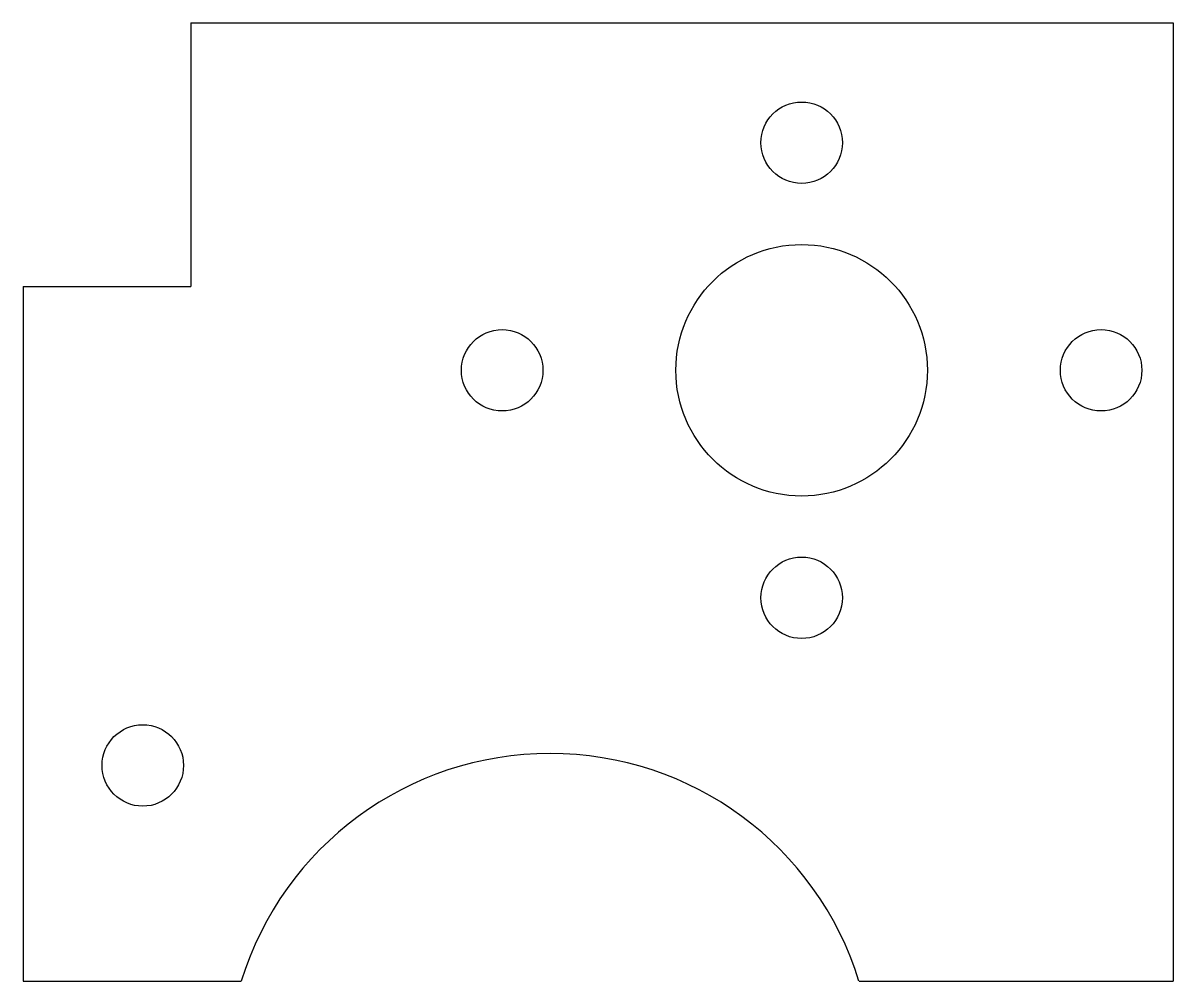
# Model space of a CAD drawing. Header units: millimetres. Extents: x -24 to 24, y -20 to 20.
import ezdxf

# ---------------------------------------------------------------- set-up
doc = ezdxf.new("R2010")
doc.units = ezdxf.units.MM

msp = doc.modelspace()

# ---------------------------------------------------------------- linework, layer by layer
for p, q in [((-17, 20.019), (24, 20.019)), ((-17, 20.019), (-17, 9.019)), ((24, 20.019), (24, -19.981)), ((-24, 9.019), (-24, -19.981)), ((-24, 9.019), (-17, 9.019)), ((-24, -19.981), (-14.894, -19.981)), ((10.894, -19.981), (24, -19.981))]:
    msp.add_line(p, q)
for centre, radius in [((8.5, 15.019), 1.7), ((8.5, 5.519), 5.25), ((-4, 5.519), 1.7), ((21, 5.519), 1.7), ((8.5, -3.981), 1.7), ((-19, -10.981), 1.7)]:
    msp.add_circle(centre, radius)
msp.add_arc((-2, -23.981), 13.5, 17.2353, 162.7647)

doc.saveas('drawing.dxf')
